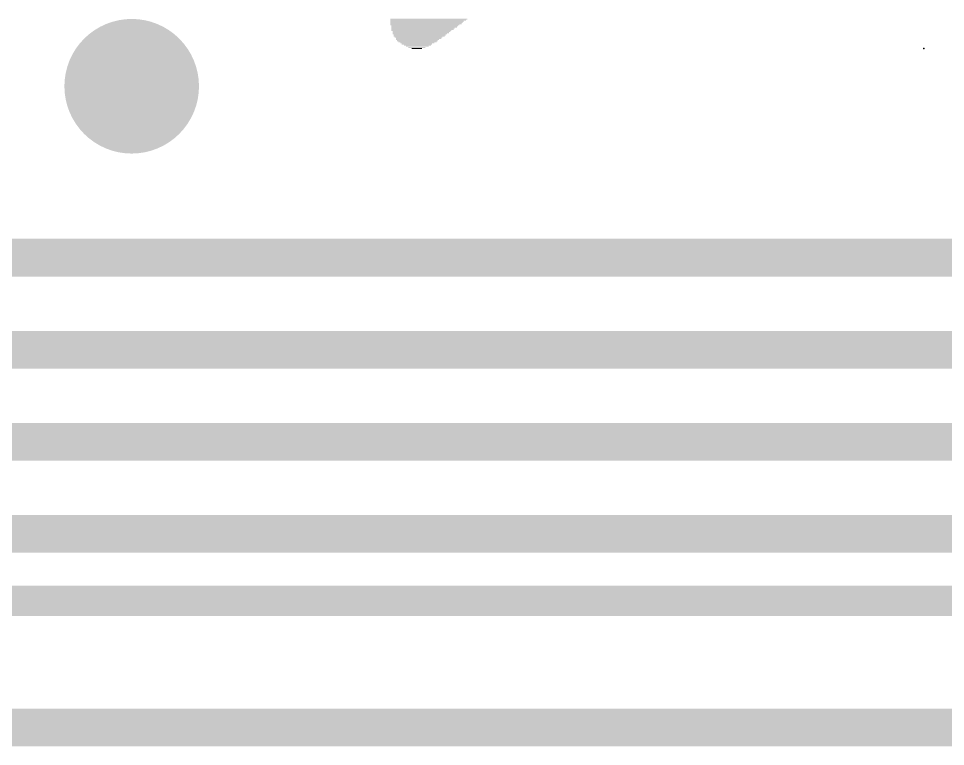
# Model space of a CAD drawing. Extents: x -0.2 to 51, y -0.2 to 23.
# Drawn here: x 25.4 to 31.64, y 4.95 to 9.85 of the extents above; entities that cross this region are included whole.
import ezdxf

# ---------------------------------------------------------------- set-up
doc = ezdxf.new("R2010")
doc.units = 0
for name, color, linetype in [('1', 12, 'CONTINUOUS'), ('16', 132, 'CONTINUOUS'), ('18', 110, 'CONTINUOUS'), ('21', 40, 'CONTINUOUS'), ('22', 6, 'CONTINUOUS'), ('24', 53, 'CONTINUOUS')]:
    doc.layers.add(name, color=color, linetype=linetype)

# ---------------------------------------------------------------- blocks, each defined once
blk = doc.blocks.new('RECT')
blk.add_solid([(-0.5, -0.5), (0.5, -0.5), (-0.5, 0.5), (0.5, 0.5)])
blk = doc.blocks.new('ROUNDV')
at = {"const_width": 0.5}
blk.add_lwpolyline([(0, -0.25, 1), (0, 0.25, 1), (0, -0.25)], format="xyb", dxfattribs=at)

msp = doc.modelspace()

# ---------------------------------------------------------------- linework, layer by layer
at = {"layer": '1', "const_width": 0.254}
msp.add_lwpolyline([(6.604, 5.08), (32.258, 5.08)], dxfattribs=at)
at = {"layer": '16', "const_width": 0.254}
for points in [[(20.204, 8.244), (41.404, 8.244)], [(18.284, 7.624), (41.404, 7.624)], [(16.872, 7.004), (41.404, 7.004)], [(15.46, 6.384), (41.404, 6.384)]]:
    msp.add_lwpolyline(points, dxfattribs=at)
at = {"layer": '21', "const_width": 0.2032}
msp.add_lwpolyline([(43.434, 5.934), (13.434, 5.934)], dxfattribs=at)
at = {"layer": '24'}
msp.add_point((31.496, 9.652), dxfattribs=at)

# ---------------------------------------------------------------- block references
at = {"layer": '18', "xscale": 0.9064, "yscale": 0.9064}
msp.add_blockref('ROUNDV', (26.162, 9.398), dxfattribs=at)
msp.add_blockref('ROUNDV', (26.162, 9.398), dxfattribs=at)
at = {"layer": '22', "rotation": 180}
for p, xscale, yscale in [((28.1623, 9.8501), 0.5181, 0.0076), ((28.1585, 9.8425), 0.5105, 0.0076), ((28.1509, 9.8349), 0.4953, 0.0076), ((28.147, 9.8273), 0.4876, 0.0076), ((28.1432, 9.8197), 0.48, 0.0077), ((28.1356, 9.812), 0.4648, 0.0076), ((28.1356, 9.8044), 0.4496, 0.0076), ((28.1318, 9.7968), 0.4419, 0.0076), ((28.1242, 9.7892), 0.4267, 0.0076), ((28.1204, 9.7816), 0.4191, 0.0077), ((28.1127, 9.7739), 0.4038, 0.0076), ((28.1127, 9.7663), 0.3886, 0.0076), ((28.1089, 9.7587), 0.381, 0.0076), ((28.1013, 9.7511), 0.3658, 0.0076), ((28.1013, 9.7435), 0.3505, 0.0077), ((28.0975, 9.7358), 0.3429, 0.0076), ((28.0937, 9.7282), 0.3201, 0.0076), ((28.0937, 9.7206), 0.3048, 0.0076), ((28.0861, 9.713), 0.2895, 0.0076), ((28.0861, 9.7054), 0.2743, 0.0077), ((28.0861, 9.6977), 0.2591, 0.0076), ((28.086, 9.6901), 0.2286, 0.0076), ((28.0823, 9.6825), 0.2057, 0.0076), ((28.0861, 9.6749), 0.1829, 0.0076), ((28.086, 9.6673), 0.1524, 0.0077), ((28.0823, 9.6596), 0.1143, 0.0076), ((28.0822, 9.652), 0.0686, 0.0076)]:
    msp.add_blockref('RECT', p, dxfattribs=dict(at, xscale=xscale, yscale=yscale))

doc.saveas('drawing.dxf')
